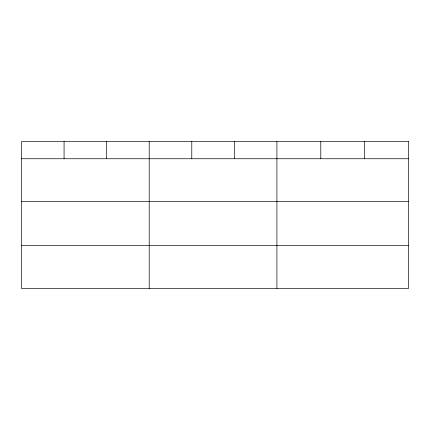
<?xml version="1.0" encoding="UTF-8"?>
<svg xmlns="http://www.w3.org/2000/svg" width="430" height="430" viewBox="0 0 430 430"><rect width="100%" height="100%" fill="white"/><g stroke="black" fill="none" stroke-linecap="round" stroke-linejoin="round"><path stroke-width="0.64" d="M21.5 158.751L408.5 158.751M21.5 201.557L408.5 201.557M21.5 245.659L408.5 245.659M364.64 141.534L364.64 158.751M320.78 141.534L320.78 158.751M276.92 141.534L276.92 288.465M234.35 141.534L234.35 158.751M191.78 141.534L191.78 158.751M149.21 141.534L149.21 288.465M106.64 141.534L106.64 158.751M64.07 141.534L64.07 158.751M408.5 141.534L21.5 141.534L21.5 288.465L408.5 288.465L408.5 141.534"/></g></svg>
